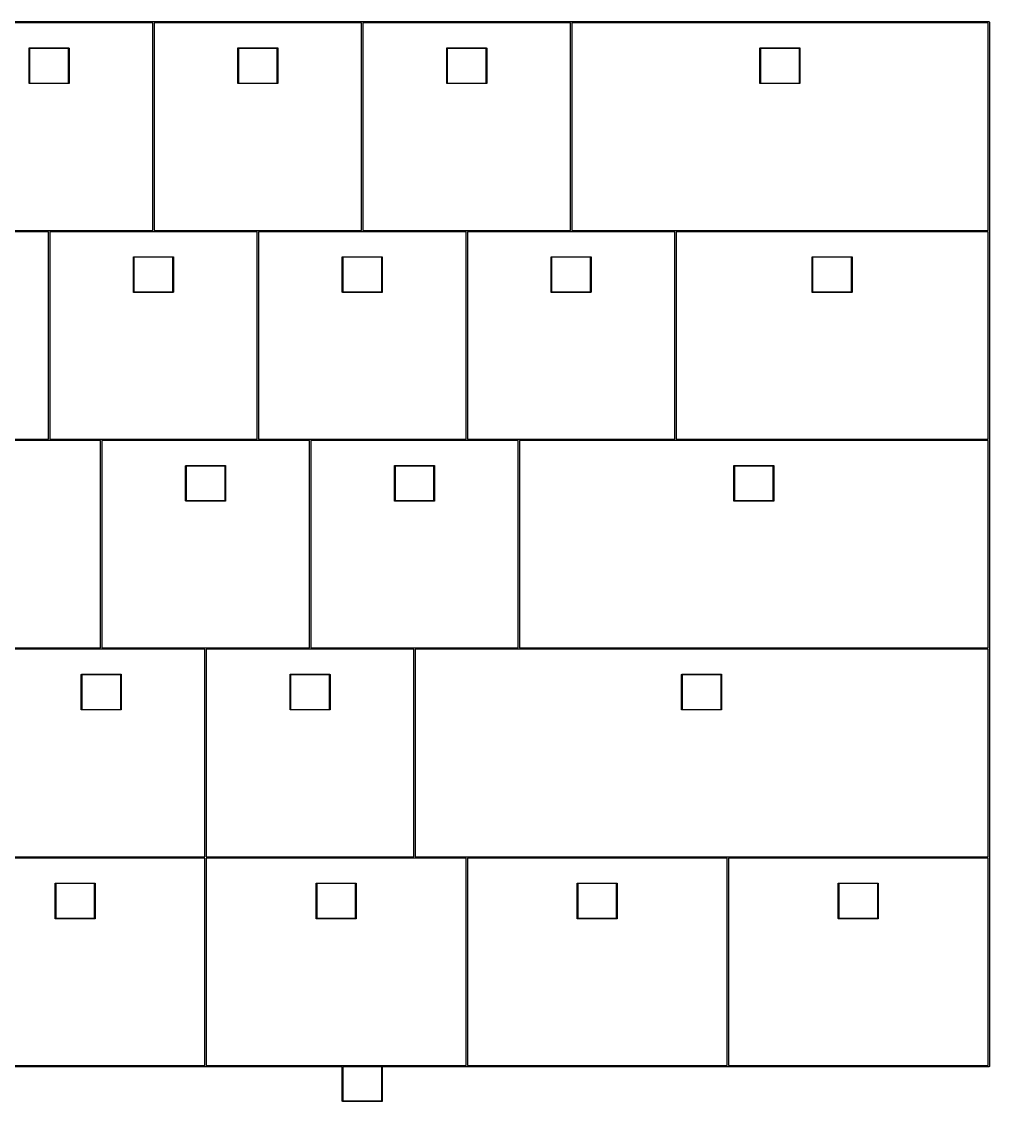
# Model space of a CAD drawing. Extents: x 21 to 376, y -201 to -51.
# Drawn here: x 221.3 to 309.6, y -200.9 to -102.3 of the extents above; entities that cross this region are included whole.
import ezdxf

# ---------------------------------------------------------------- set-up
doc = ezdxf.new("R2010")
doc.units = 0
doc.layers.add('BLACK', color=7, linetype='CONTINUOUS')

msp = doc.modelspace()

# ---------------------------------------------------------------- linework, layer by layer
at = {"layer": 'BLACK', "linetype": 'CONTINUOUS'}
for p, q in [((214.315, -102.334), (233.36, -102.334)), ((233.302, -102.454), (214.373, -102.454)), ((233.302, -121.384), (233.302, -102.454)), ((233.36, -102.334), (233.362, -102.333)), ((233.362, -102.333), (233.365, -102.334)), ((233.365, -102.334), (252.41, -102.334)), ((252.352, -102.454), (233.422, -102.454)), ((233.422, -102.454), (233.422, -121.384)), ((252.352, -121.384), (252.352, -102.454)), ((252.41, -102.334), (252.412, -102.333)), ((252.412, -102.333), (252.415, -102.334)), ((252.415, -102.334), (271.46, -102.334)), ((271.402, -102.454), (252.472, -102.454)), ((252.472, -102.454), (252.472, -121.384)), ((271.403, -111.919), (271.402, -102.454)), ((271.46, -102.334), (271.462, -102.333)), ((271.462, -102.333), (271.465, -102.334)), ((271.465, -102.334), (309.56, -102.334)), ((309.502, -102.454), (271.522, -102.454)), ((271.522, -102.454), (271.522, -121.384)), ((309.503, -121.384), (309.502, -102.454)), ((309.56, -102.334), (309.562, -102.333)), ((309.562, -102.333), (309.565, -102.334)), ((309.565, -102.334), (309.565, -102.334)), ((309.565, -102.334), (309.574, -102.335)), ((309.574, -102.335), (309.586, -102.338)), ((309.586, -102.338), (309.596, -102.344)), ((309.596, -102.344), (309.605, -102.351)), ((309.605, -102.351), (309.613, -102.36)), ((309.613, -102.36), (309.618, -102.371)), ((309.618, -102.371), (309.622, -102.382)), ((309.622, -102.382), (309.623, -102.394)), ((309.623, -102.394), (309.623, -102.397)), ((309.623, -102.397), (309.623, -121.441)), ((222.012, -104.762), (222.013, -104.758)), ((222.013, -104.764), (222.012, -104.762)), ((222.012, -107.961), (222.013, -104.764)), ((222.013, -104.758), (222.014, -104.753)), ((222.014, -104.753), (222.017, -104.749)), ((222.017, -104.749), (222.02, -104.745)), ((222.02, -104.745), (222.024, -104.742)), ((222.024, -104.742), (222.028, -104.739)), ((222.028, -104.739), (222.033, -104.738)), ((222.033, -104.738), (222.036, -104.737)), ((222.036, -104.737), (222.036, -104.737)), ((222.036, -104.737), (222.037, -104.737)), ((222.037, -104.737), (222.039, -104.737)), ((222.039, -104.737), (225.636, -104.737)), ((222.062, -104.787), (222.062, -107.938)), ((225.613, -104.787), (222.062, -104.787)), ((225.612, -107.938), (225.613, -104.787)), ((225.636, -104.737), (225.637, -104.737)), ((225.637, -104.737), (225.639, -104.737)), ((225.639, -104.737), (225.642, -104.738)), ((225.642, -104.738), (225.647, -104.739)), ((225.647, -104.739), (225.651, -104.742)), ((225.651, -104.742), (225.655, -104.745)), ((225.655, -104.745), (225.658, -104.749)), ((225.658, -104.749), (225.661, -104.753)), ((225.661, -104.753), (225.662, -104.758)), ((225.662, -104.758), (225.663, -104.762)), ((225.663, -104.762), (225.662, -104.764)), ((225.662, -104.764), (225.662, -107.961)), ((241.062, -104.762), (241.063, -104.758)), ((241.063, -104.764), (241.062, -104.762)), ((241.062, -107.961), (241.063, -104.764)), ((241.063, -104.758), (241.064, -104.753)), ((241.064, -104.753), (241.067, -104.749)), ((241.067, -104.749), (241.07, -104.745)), ((241.07, -104.745), (241.074, -104.742)), ((241.074, -104.742), (241.078, -104.739)), ((241.078, -104.739), (241.083, -104.738)), ((241.083, -104.738), (241.086, -104.737)), ((241.086, -104.737), (241.086, -104.737)), ((241.086, -104.737), (241.087, -104.737)), ((241.087, -104.737), (241.089, -104.737)), ((241.089, -104.737), (244.686, -104.737)), ((241.112, -104.787), (241.112, -107.938)), ((244.663, -104.787), (241.112, -104.787)), ((244.662, -107.938), (244.663, -104.787)), ((244.686, -104.737), (244.688, -104.737)), ((244.688, -104.737), (244.689, -104.737)), ((244.689, -104.737), (244.692, -104.738)), ((244.692, -104.738), (244.697, -104.739)), ((244.697, -104.739), (244.701, -104.742)), ((244.701, -104.742), (244.705, -104.745)), ((244.705, -104.745), (244.708, -104.749)), ((244.708, -104.749), (244.711, -104.753)), ((244.711, -104.753), (244.712, -104.758)), ((244.712, -104.758), (244.713, -104.762)), ((244.713, -104.762), (244.712, -104.764)), ((244.712, -104.764), (244.712, -107.961)), ((260.112, -104.762), (260.113, -104.758)), ((260.113, -104.764), (260.112, -104.762)), ((260.113, -104.758), (260.114, -104.753)), ((260.113, -107.961), (260.113, -104.764)), ((260.114, -104.753), (260.117, -104.749)), ((260.117, -104.749), (260.12, -104.745)), ((260.12, -104.745), (260.124, -104.742)), ((260.124, -104.742), (260.128, -104.739)), ((260.128, -104.739), (260.133, -104.738)), ((260.133, -104.738), (260.136, -104.737)), ((260.136, -104.737), (260.136, -104.737)), ((260.136, -104.737), (260.137, -104.737)), ((260.137, -104.737), (260.139, -104.737)), ((260.139, -104.737), (263.736, -104.737)), ((260.162, -104.787), (260.162, -107.938)), ((263.713, -104.787), (260.162, -104.787)), ((263.712, -107.938), (263.713, -104.787)), ((263.736, -104.737), (263.738, -104.737)), ((263.738, -104.737), (263.739, -104.737)), ((263.739, -104.737), (263.742, -104.738)), ((263.742, -104.738), (263.747, -104.739)), ((263.747, -104.739), (263.751, -104.742)), ((263.751, -104.742), (263.755, -104.745)), ((263.755, -104.745), (263.758, -104.749)), ((263.758, -104.749), (263.761, -104.753)), ((263.761, -104.753), (263.762, -104.758)), ((263.762, -104.758), (263.763, -104.762)), ((263.763, -104.762), (263.762, -104.764)), ((263.762, -104.764), (263.762, -107.961)), ((288.687, -104.762), (288.688, -104.758)), ((288.688, -104.764), (288.687, -104.762)), ((288.688, -104.758), (288.689, -104.753)), ((288.688, -107.961), (288.688, -104.764)), ((288.689, -104.753), (288.692, -104.749)), ((288.692, -104.749), (288.695, -104.745)), ((288.695, -104.745), (288.699, -104.742)), ((288.699, -104.742), (288.703, -104.739)), ((288.703, -104.739), (288.708, -104.738)), ((288.708, -104.738), (288.711, -104.737)), ((288.711, -104.737), (288.711, -104.737)), ((288.711, -104.737), (288.712, -104.737)), ((288.712, -104.737), (288.714, -104.737)), ((288.714, -104.737), (292.311, -104.737)), ((288.738, -104.787), (288.738, -107.938)), ((292.288, -104.787), (288.738, -104.787)), ((292.287, -107.938), (292.288, -104.787)), ((292.311, -104.737), (292.312, -104.737)), ((292.312, -104.737), (292.314, -104.737)), ((292.314, -104.737), (292.317, -104.738)), ((292.317, -104.738), (292.322, -104.739)), ((292.322, -104.739), (292.326, -104.742)), ((292.326, -104.742), (292.33, -104.745)), ((292.33, -104.745), (292.333, -104.749)), ((292.333, -104.749), (292.336, -104.753)), ((292.336, -104.753), (292.337, -104.758)), ((292.337, -104.758), (292.338, -104.762)), ((292.338, -104.762), (292.337, -104.764)), ((292.337, -104.764), (292.337, -107.961)), ((222.012, -107.962), (222.012, -107.961)), ((222.013, -107.967), (222.012, -107.962)), ((222.014, -107.972), (222.013, -107.967)), ((222.017, -107.976), (222.014, -107.972)), ((222.02, -107.98), (222.017, -107.976)), ((222.024, -107.983), (222.02, -107.98)), ((222.028, -107.986), (222.024, -107.983)), ((222.033, -107.987), (222.028, -107.986)), ((222.037, -107.988), (222.033, -107.987)), ((222.039, -107.987), (222.037, -107.988)), ((225.636, -107.987), (222.039, -107.987)), ((222.062, -107.938), (225.612, -107.938)), ((225.637, -107.988), (225.636, -107.987)), ((225.639, -107.987), (225.637, -107.988)), ((225.642, -107.987), (225.639, -107.987)), ((225.639, -107.987), (225.639, -107.987)), ((225.647, -107.986), (225.642, -107.987)), ((225.651, -107.983), (225.647, -107.986)), ((225.655, -107.98), (225.651, -107.983)), ((225.658, -107.976), (225.655, -107.98)), ((225.661, -107.972), (225.658, -107.976)), ((225.662, -107.967), (225.661, -107.972)), ((225.662, -107.961), (225.663, -107.962)), ((225.663, -107.962), (225.662, -107.967)), ((241.062, -107.962), (241.062, -107.961)), ((241.063, -107.967), (241.062, -107.962)), ((241.064, -107.972), (241.063, -107.967)), ((241.067, -107.976), (241.064, -107.972)), ((241.07, -107.98), (241.067, -107.976)), ((241.074, -107.983), (241.07, -107.98)), ((241.078, -107.986), (241.074, -107.983)), ((241.083, -107.987), (241.078, -107.986)), ((241.087, -107.988), (241.083, -107.987)), ((241.089, -107.987), (241.087, -107.988)), ((244.686, -107.987), (241.089, -107.987)), ((241.112, -107.938), (244.662, -107.938)), ((244.688, -107.988), (244.686, -107.987)), ((244.689, -107.987), (244.688, -107.988)), ((244.692, -107.987), (244.689, -107.987)), ((244.689, -107.987), (244.689, -107.987)), ((244.697, -107.986), (244.692, -107.987)), ((244.701, -107.983), (244.697, -107.986)), ((244.705, -107.98), (244.701, -107.983)), ((244.708, -107.976), (244.705, -107.98)), ((244.711, -107.972), (244.708, -107.976)), ((244.712, -107.967), (244.711, -107.972)), ((244.712, -107.961), (244.713, -107.962)), ((244.713, -107.962), (244.712, -107.967)), ((260.112, -107.962), (260.113, -107.961)), ((260.113, -107.967), (260.112, -107.962)), ((260.114, -107.972), (260.113, -107.967)), ((260.117, -107.976), (260.114, -107.972)), ((260.12, -107.98), (260.117, -107.976)), ((260.124, -107.983), (260.12, -107.98)), ((260.128, -107.986), (260.124, -107.983)), ((260.133, -107.987), (260.128, -107.986)), ((260.137, -107.988), (260.133, -107.987)), ((260.139, -107.987), (260.137, -107.988)), ((263.736, -107.987), (260.139, -107.987)), ((260.162, -107.938), (263.712, -107.938)), ((263.738, -107.988), (263.736, -107.987)), ((263.739, -107.987), (263.738, -107.988)), ((263.742, -107.987), (263.739, -107.987)), ((263.739, -107.987), (263.739, -107.987)), ((263.747, -107.986), (263.742, -107.987)), ((263.751, -107.983), (263.747, -107.986)), ((263.755, -107.98), (263.751, -107.983)), ((263.758, -107.976), (263.755, -107.98)), ((263.761, -107.972), (263.758, -107.976)), ((263.762, -107.967), (263.761, -107.972)), ((263.762, -107.961), (263.763, -107.962)), ((263.763, -107.962), (263.762, -107.967)), ((288.687, -107.962), (288.688, -107.961)), ((288.688, -107.967), (288.687, -107.962)), ((288.689, -107.972), (288.688, -107.967)), ((288.692, -107.976), (288.689, -107.972)), ((288.695, -107.98), (288.692, -107.976)), ((288.699, -107.983), (288.695, -107.98)), ((288.703, -107.986), (288.699, -107.983)), ((288.708, -107.987), (288.703, -107.986)), ((288.712, -107.988), (288.708, -107.987)), ((288.714, -107.987), (288.712, -107.988)), ((292.311, -107.987), (288.714, -107.987)), ((288.738, -107.938), (292.287, -107.938)), ((292.312, -107.988), (292.311, -107.987)), ((292.314, -107.987), (292.312, -107.988)), ((292.317, -107.987), (292.314, -107.987)), ((292.314, -107.987), (292.314, -107.987)), ((292.322, -107.986), (292.317, -107.987)), ((292.326, -107.983), (292.322, -107.986)), ((292.33, -107.98), (292.326, -107.983)), ((292.333, -107.976), (292.33, -107.98)), ((292.336, -107.972), (292.333, -107.976)), ((292.337, -107.967), (292.336, -107.972)), ((292.337, -107.961), (292.338, -107.962)), ((292.338, -107.962), (292.337, -107.967)), ((271.402, -121.384), (271.403, -111.919)), ((223.778, -121.504), (214.315, -121.504)), ((214.373, -121.384), (223.835, -121.384)), ((223.778, -140.434), (223.778, -121.504)), ((223.835, -121.384), (223.837, -121.383)), ((223.837, -121.383), (223.84, -121.384)), ((223.84, -121.384), (233.302, -121.384)), ((233.36, -121.504), (223.897, -121.504)), ((223.897, -121.504), (223.897, -140.434)), ((233.362, -121.504), (233.36, -121.504)), ((233.365, -121.504), (233.362, -121.504)), ((242.827, -121.504), (233.365, -121.504)), ((233.422, -121.384), (242.885, -121.384)), ((242.827, -140.434), (242.827, -121.504)), ((242.885, -121.384), (242.887, -121.383)), ((242.887, -121.383), (242.89, -121.384)), ((242.89, -121.384), (252.352, -121.384)), ((252.41, -121.504), (242.947, -121.504)), ((242.947, -121.504), (242.947, -140.434)), ((252.412, -121.504), (252.41, -121.504)), ((252.415, -121.504), (252.412, -121.504)), ((261.877, -121.504), (252.415, -121.504)), ((252.472, -121.384), (261.935, -121.384)), ((261.877, -140.434), (261.877, -121.504)), ((261.935, -121.384), (261.938, -121.383)), ((261.938, -121.383), (261.94, -121.384)), ((261.94, -121.384), (271.402, -121.384)), ((271.46, -121.504), (261.998, -121.504)), ((261.998, -121.504), (261.998, -140.434)), ((271.462, -121.504), (271.46, -121.504)), ((271.465, -121.504), (271.462, -121.504)), ((280.928, -121.504), (271.465, -121.504)), ((271.522, -121.384), (280.985, -121.384)), ((280.928, -130.969), (280.928, -121.504)), ((280.985, -121.384), (280.988, -121.383)), ((280.988, -121.383), (280.99, -121.384)), ((280.99, -121.384), (309.503, -121.384)), ((281.048, -121.504), (281.048, -140.434)), ((309.502, -121.504), (281.048, -121.504)), ((309.503, -140.434), (309.502, -121.504)), ((309.623, -121.441), (309.623, -121.444)), ((309.623, -121.444), (309.623, -121.447)), ((309.623, -121.447), (309.623, -140.491)), ((231.537, -123.812), (231.538, -123.808)), ((231.537, -123.814), (231.537, -123.812)), ((231.538, -127.011), (231.537, -123.814)), ((231.538, -123.808), (231.539, -123.803)), ((231.539, -123.803), (231.542, -123.799)), ((231.542, -123.799), (231.545, -123.795)), ((231.545, -123.795), (231.549, -123.792)), ((231.549, -123.792), (231.553, -123.789)), ((231.553, -123.789), (231.558, -123.788)), ((231.558, -123.788), (231.561, -123.787)), ((231.561, -123.787), (231.562, -123.787)), ((231.562, -123.787), (231.564, -123.787)), ((231.564, -123.787), (235.161, -123.787)), ((231.587, -123.837), (231.587, -126.987)), ((235.137, -123.837), (231.587, -123.837)), ((235.138, -126.987), (235.137, -123.837)), ((235.161, -123.787), (235.162, -123.787)), ((235.162, -123.787), (235.164, -123.787)), ((235.164, -123.787), (235.164, -123.787)), ((235.164, -123.787), (235.167, -123.788)), ((235.167, -123.788), (235.172, -123.789)), ((235.172, -123.789), (235.176, -123.792)), ((235.176, -123.792), (235.18, -123.795)), ((235.18, -123.795), (235.183, -123.799)), ((235.183, -123.799), (235.186, -123.803)), ((235.186, -123.803), (235.187, -123.808)), ((235.187, -123.808), (235.188, -123.812)), ((235.188, -123.812), (235.188, -123.814)), ((235.188, -123.814), (235.188, -127.011)), ((250.587, -123.812), (250.588, -123.808)), ((250.587, -123.814), (250.587, -123.812)), ((250.588, -127.011), (250.587, -123.814)), ((250.588, -123.808), (250.589, -123.803)), ((250.589, -123.803), (250.592, -123.799)), ((250.592, -123.799), (250.595, -123.795)), ((250.595, -123.795), (250.599, -123.792)), ((250.599, -123.792), (250.603, -123.789)), ((250.603, -123.789), (250.608, -123.788)), ((250.608, -123.788), (250.611, -123.787)), ((250.611, -123.787), (250.612, -123.787)), ((250.612, -123.787), (250.614, -123.787)), ((250.614, -123.787), (254.211, -123.787)), ((250.637, -123.837), (250.637, -126.987)), ((254.188, -123.837), (250.637, -123.837)), ((254.188, -126.987), (254.188, -123.837)), ((254.211, -123.787), (254.212, -123.787)), ((254.212, -123.787), (254.214, -123.787)), ((254.214, -123.787), (254.214, -123.787)), ((254.214, -123.787), (254.217, -123.788)), ((254.217, -123.788), (254.222, -123.789)), ((254.222, -123.789), (254.226, -123.792)), ((254.226, -123.792), (254.23, -123.795)), ((254.23, -123.795), (254.233, -123.799)), ((254.233, -123.799), (254.236, -123.803)), ((254.236, -123.803), (254.237, -123.808)), ((254.237, -123.808), (254.238, -123.812)), ((254.238, -123.812), (254.237, -123.814)), ((254.237, -123.814), (254.237, -127.011)), ((269.637, -123.812), (269.638, -123.808)), ((269.637, -123.814), (269.637, -123.812)), ((269.638, -127.011), (269.637, -123.814)), ((269.638, -123.808), (269.639, -123.803)), ((269.639, -123.803), (269.642, -123.799)), ((269.642, -123.799), (269.645, -123.795)), ((269.645, -123.795), (269.649, -123.792)), ((269.649, -123.792), (269.653, -123.789)), ((269.653, -123.789), (269.658, -123.788)), ((269.658, -123.788), (269.661, -123.787)), ((269.661, -123.787), (269.662, -123.787)), ((269.662, -123.787), (269.664, -123.787)), ((269.664, -123.787), (273.261, -123.787)), ((269.688, -123.837), (269.688, -126.987)), ((273.238, -123.837), (269.688, -123.837)), ((273.238, -126.987), (273.238, -123.837)), ((273.261, -123.787), (273.262, -123.787)), ((273.262, -123.787), (273.264, -123.787)), ((273.264, -123.787), (273.264, -123.787)), ((273.264, -123.787), (273.267, -123.788)), ((273.267, -123.788), (273.272, -123.789)), ((273.272, -123.789), (273.276, -123.792)), ((273.276, -123.792), (273.28, -123.795)), ((273.28, -123.795), (273.283, -123.799)), ((273.283, -123.799), (273.286, -123.803)), ((273.286, -123.803), (273.287, -123.808)), ((273.287, -123.808), (273.288, -123.812)), ((273.288, -123.812), (273.287, -123.814)), ((273.287, -123.814), (273.287, -127.011)), ((293.45, -123.808), (293.452, -123.803)), ((293.45, -123.812), (293.45, -123.808)), ((293.45, -123.814), (293.45, -123.812)), ((293.45, -127.011), (293.45, -123.814)), ((293.452, -123.803), (293.454, -123.799)), ((293.454, -123.799), (293.457, -123.795)), ((293.457, -123.795), (293.461, -123.792)), ((293.461, -123.792), (293.465, -123.789)), ((293.465, -123.789), (293.47, -123.788)), ((293.47, -123.788), (293.474, -123.787)), ((293.474, -123.787), (293.475, -123.787)), ((293.475, -123.787), (293.476, -123.787)), ((293.476, -123.787), (297.074, -123.787)), ((293.5, -123.837), (293.5, -126.987)), ((297.05, -123.837), (293.5, -123.837)), ((297.05, -126.987), (297.05, -123.837)), ((297.074, -123.787), (297.075, -123.787)), ((297.075, -123.787), (297.076, -123.787)), ((297.076, -123.787), (297.076, -123.787)), ((297.076, -123.787), (297.08, -123.788)), ((297.08, -123.788), (297.085, -123.789)), ((297.085, -123.789), (297.089, -123.792)), ((297.089, -123.792), (297.093, -123.795)), ((297.093, -123.795), (297.096, -123.799)), ((297.096, -123.799), (297.098, -123.803)), ((297.098, -123.803), (297.1, -123.808)), ((297.1, -123.808), (297.1, -123.812)), ((297.1, -123.812), (297.1, -123.814)), ((297.1, -123.814), (297.1, -127.011)), ((231.537, -127.012), (231.538, -127.011)), ((231.538, -127.017), (231.537, -127.012)), ((231.539, -127.022), (231.538, -127.017)), ((231.542, -127.026), (231.539, -127.022)), ((231.545, -127.03), (231.542, -127.026)), ((231.549, -127.033), (231.545, -127.03)), ((231.553, -127.036), (231.549, -127.033)), ((231.558, -127.037), (231.553, -127.036)), ((231.561, -127.037), (231.558, -127.037)), ((231.562, -127.038), (231.561, -127.037)), ((231.561, -127.037), (231.561, -127.037)), ((231.564, -127.037), (231.562, -127.038)), ((235.161, -127.037), (231.564, -127.037)), ((231.587, -126.987), (235.138, -126.987)), ((235.162, -127.038), (235.161, -127.037)), ((235.167, -127.037), (235.162, -127.038)), ((235.172, -127.036), (235.167, -127.037)), ((235.176, -127.033), (235.172, -127.036)), ((235.18, -127.03), (235.176, -127.033)), ((235.183, -127.026), (235.18, -127.03)), ((235.186, -127.022), (235.183, -127.026)), ((235.187, -127.017), (235.186, -127.022)), ((235.188, -127.014), (235.187, -127.017)), ((235.188, -127.011), (235.188, -127.012)), ((235.188, -127.012), (235.188, -127.014)), ((250.587, -127.012), (250.588, -127.011)), ((250.588, -127.017), (250.587, -127.012)), ((250.589, -127.022), (250.588, -127.017)), ((250.592, -127.026), (250.589, -127.022)), ((250.595, -127.03), (250.592, -127.026)), ((250.599, -127.033), (250.595, -127.03)), ((250.603, -127.036), (250.599, -127.033)), ((250.608, -127.037), (250.603, -127.036)), ((250.611, -127.037), (250.608, -127.037)), ((250.612, -127.038), (250.611, -127.037)), ((250.611, -127.037), (250.611, -127.037)), ((250.614, -127.037), (250.612, -127.038)), ((254.211, -127.037), (250.614, -127.037)), ((250.637, -126.987), (254.188, -126.987)), ((254.212, -127.038), (254.211, -127.037)), ((254.217, -127.037), (254.212, -127.038)), ((254.222, -127.036), (254.217, -127.037)), ((254.226, -127.033), (254.222, -127.036)), ((254.23, -127.03), (254.226, -127.033)), ((254.233, -127.026), (254.23, -127.03)), ((254.236, -127.022), (254.233, -127.026)), ((254.237, -127.017), (254.236, -127.022)), ((254.237, -127.011), (254.238, -127.012)), ((254.238, -127.012), (254.237, -127.014)), ((254.237, -127.014), (254.237, -127.017)), ((269.637, -127.012), (269.638, -127.011)), ((269.638, -127.017), (269.637, -127.012)), ((269.639, -127.022), (269.638, -127.017)), ((269.642, -127.026), (269.639, -127.022)), ((269.645, -127.03), (269.642, -127.026)), ((269.649, -127.033), (269.645, -127.03)), ((269.653, -127.036), (269.649, -127.033)), ((269.658, -127.037), (269.653, -127.036)), ((269.661, -127.037), (269.658, -127.037)), ((269.662, -127.038), (269.661, -127.037)), ((269.661, -127.037), (269.661, -127.037)), ((269.664, -127.037), (269.662, -127.038)), ((273.261, -127.037), (269.664, -127.037)), ((269.688, -126.987), (273.238, -126.987)), ((273.262, -127.038), (273.261, -127.037)), ((273.267, -127.037), (273.262, -127.038)), ((273.272, -127.036), (273.267, -127.037)), ((273.276, -127.033), (273.272, -127.036)), ((273.28, -127.03), (273.276, -127.033)), ((273.283, -127.026), (273.28, -127.03)), ((273.286, -127.022), (273.283, -127.026)), ((273.287, -127.017), (273.286, -127.022)), ((273.287, -127.011), (273.288, -127.012)), ((273.288, -127.012), (273.287, -127.014)), ((273.287, -127.014), (273.287, -127.017)), ((293.45, -127.012), (293.45, -127.011)), ((293.45, -127.017), (293.45, -127.012)), ((293.452, -127.022), (293.45, -127.017)), ((293.454, -127.026), (293.452, -127.022)), ((293.457, -127.03), (293.454, -127.026)), ((293.461, -127.033), (293.457, -127.03)), ((293.465, -127.036), (293.461, -127.033)), ((293.47, -127.037), (293.465, -127.036)), ((293.474, -127.037), (293.47, -127.037)), ((293.475, -127.038), (293.474, -127.037)), ((293.474, -127.037), (293.474, -127.037)), ((293.476, -127.037), (293.475, -127.038)), ((297.074, -127.037), (293.476, -127.037)), ((293.5, -126.987), (297.05, -126.987)), ((297.075, -127.038), (297.074, -127.037)), ((297.08, -127.037), (297.075, -127.038)), ((297.085, -127.036), (297.08, -127.037)), ((297.089, -127.033), (297.085, -127.036)), ((297.093, -127.03), (297.089, -127.033)), ((297.096, -127.026), (297.093, -127.03)), ((297.098, -127.022), (297.096, -127.026)), ((297.1, -127.017), (297.098, -127.022)), ((297.1, -127.011), (297.1, -127.012)), ((297.1, -127.012), (297.1, -127.014)), ((297.1, -127.014), (297.1, -127.017)), ((280.928, -140.434), (280.928, -130.969)), ((209.553, -140.434), (223.778, -140.434)), ((223.835, -140.554), (209.61, -140.554)), ((223.837, -140.554), (223.835, -140.554)), ((223.84, -140.554), (223.837, -140.554)), ((228.54, -140.554), (223.84, -140.554)), ((223.897, -140.434), (228.597, -140.434)), ((228.54, -159.484), (228.54, -140.554)), ((228.597, -140.434), (228.6, -140.433)), ((228.6, -140.433), (228.603, -140.434)), ((228.603, -140.434), (242.827, -140.434)), ((228.66, -140.554), (228.66, -159.484)), ((242.885, -140.554), (228.66, -140.554)), ((242.887, -140.554), (242.885, -140.554)), ((242.89, -140.554), (242.887, -140.554)), ((247.59, -140.554), (242.89, -140.554)), ((242.947, -140.434), (247.647, -140.434)), ((247.59, -159.484), (247.59, -140.554)), ((247.647, -140.434), (247.65, -140.433)), ((247.65, -140.433), (247.653, -140.434)), ((247.653, -140.434), (261.877, -140.434)), ((261.935, -140.554), (247.71, -140.554)), ((247.71, -140.554), (247.71, -159.484)), ((261.938, -140.554), (261.935, -140.554)), ((261.94, -140.554), (261.938, -140.554)), ((266.64, -140.554), (261.94, -140.554)), ((261.998, -140.434), (266.697, -140.434)), ((266.64, -159.484), (266.64, -140.554)), ((266.697, -140.434), (266.7, -140.433)), ((266.7, -140.433), (266.703, -140.434)), ((266.703, -140.434), (280.928, -140.434)), ((266.76, -140.554), (266.76, -159.484)), ((280.985, -140.554), (266.76, -140.554)), ((280.988, -140.554), (280.985, -140.554)), ((280.99, -140.554), (280.988, -140.554)), ((309.502, -140.554), (280.99, -140.554)), ((281.048, -140.434), (309.503, -140.434)), ((309.503, -159.484), (309.502, -140.554)), ((309.623, -140.491), (309.623, -140.494)), ((309.623, -140.494), (309.623, -140.497)), ((309.623, -140.497), (309.623, -159.541)), ((236.3, -142.858), (236.302, -142.853)), ((236.3, -142.862), (236.3, -142.858)), ((236.302, -142.853), (236.304, -142.849)), ((236.304, -142.849), (236.307, -142.845)), ((236.307, -142.845), (236.311, -142.842)), ((236.311, -142.842), (236.315, -142.839)), ((236.315, -142.839), (236.32, -142.838)), ((236.32, -142.838), (236.324, -142.838)), ((236.324, -142.838), (236.325, -142.837)), ((236.324, -142.838), (236.324, -142.838)), ((236.325, -142.837), (236.326, -142.838)), ((236.326, -142.838), (239.924, -142.838)), ((239.924, -142.838), (239.925, -142.837)), ((239.925, -142.837), (239.926, -142.838)), ((239.926, -142.838), (239.93, -142.838)), ((239.93, -142.838), (239.935, -142.839)), ((239.935, -142.839), (239.939, -142.842)), ((239.939, -142.842), (239.943, -142.845)), ((239.943, -142.845), (239.946, -142.849)), ((239.946, -142.849), (239.948, -142.853)), ((239.948, -142.853), (239.95, -142.858)), ((239.95, -142.858), (239.95, -142.862)), ((255.35, -142.858), (255.352, -142.853)), ((255.35, -142.862), (255.35, -142.858)), ((255.352, -142.853), (255.354, -142.849)), ((255.354, -142.849), (255.357, -142.845)), ((255.357, -142.845), (255.361, -142.842)), ((255.361, -142.842), (255.365, -142.839)), ((255.365, -142.839), (255.37, -142.838)), ((255.37, -142.838), (255.374, -142.838)), ((255.374, -142.838), (255.375, -142.837)), ((255.374, -142.838), (255.374, -142.838)), ((255.375, -142.837), (255.376, -142.838)), ((255.376, -142.838), (258.974, -142.838)), ((258.974, -142.838), (258.975, -142.837)), ((258.975, -142.837), (258.976, -142.838)), ((258.976, -142.838), (258.98, -142.838)), ((258.98, -142.838), (258.985, -142.839)), ((258.985, -142.839), (258.989, -142.842)), ((258.989, -142.842), (258.993, -142.845)), ((258.993, -142.845), (258.996, -142.849)), ((258.996, -142.849), (258.998, -142.853)), ((258.998, -142.853), (259, -142.858)), ((259, -142.858), (259, -142.862)), ((286.306, -142.862), (286.307, -142.858)), ((286.307, -142.858), (286.308, -142.853)), ((286.308, -142.853), (286.31, -142.849)), ((286.31, -142.849), (286.313, -142.845)), ((286.313, -142.845), (286.317, -142.842)), ((286.317, -142.842), (286.322, -142.839)), ((286.322, -142.839), (286.326, -142.838)), ((286.326, -142.838), (286.33, -142.838)), ((286.33, -142.838), (286.331, -142.837)), ((286.33, -142.838), (286.33, -142.838)), ((286.331, -142.837), (286.332, -142.838)), ((286.332, -142.838), (289.93, -142.838)), ((289.93, -142.838), (289.931, -142.837)), ((289.931, -142.837), (289.932, -142.838)), ((289.932, -142.838), (289.936, -142.838)), ((289.936, -142.838), (289.941, -142.839)), ((289.941, -142.839), (289.945, -142.842)), ((289.945, -142.842), (289.949, -142.845)), ((289.949, -142.845), (289.952, -142.849)), ((289.952, -142.849), (289.954, -142.853)), ((289.954, -142.853), (289.956, -142.858)), ((289.956, -142.858), (289.956, -142.862)), ((236.3, -142.864), (236.3, -142.862)), ((236.3, -146.061), (236.3, -142.864)), ((236.35, -142.887), (236.35, -146.037)), ((239.9, -142.887), (236.35, -142.887)), ((239.9, -146.037), (239.9, -142.887)), ((239.95, -142.862), (239.95, -142.864)), ((239.95, -142.864), (239.95, -146.061)), ((255.35, -142.864), (255.35, -142.862)), ((255.35, -146.061), (255.35, -142.864)), ((255.4, -142.887), (255.4, -146.037)), ((258.95, -142.887), (255.4, -142.887)), ((258.95, -146.037), (258.95, -142.887)), ((259, -142.862), (259, -142.864)), ((259, -142.864), (259, -146.061)), ((286.306, -142.864), (286.306, -142.862)), ((286.306, -146.061), (286.306, -142.864)), ((286.356, -142.887), (286.356, -146.037)), ((289.906, -142.887), (286.356, -142.887)), ((289.906, -146.037), (289.906, -142.887)), ((289.956, -142.862), (289.956, -142.864)), ((289.956, -142.864), (289.956, -146.061)), ((236.3, -146.062), (236.3, -146.061)), ((236.3, -146.067), (236.3, -146.062)), ((236.302, -146.072), (236.3, -146.067)), ((236.304, -146.076), (236.302, -146.072)), ((236.307, -146.08), (236.304, -146.076)), ((236.311, -146.083), (236.307, -146.08)), ((236.315, -146.086), (236.311, -146.083)), ((236.32, -146.087), (236.315, -146.086)), ((236.325, -146.088), (236.32, -146.087)), ((236.326, -146.088), (236.325, -146.088)), ((239.924, -146.088), (236.326, -146.088)), ((236.35, -146.037), (239.9, -146.037)), ((239.925, -146.088), (239.924, -146.088)), ((239.926, -146.088), (239.925, -146.088)), ((239.93, -146.087), (239.926, -146.088)), ((239.926, -146.088), (239.926, -146.088)), ((239.935, -146.086), (239.93, -146.087)), ((239.939, -146.083), (239.935, -146.086)), ((239.943, -146.08), (239.939, -146.083)), ((239.946, -146.076), (239.943, -146.08)), ((239.948, -146.072), (239.946, -146.076)), ((239.95, -146.067), (239.948, -146.072)), ((239.95, -146.061), (239.95, -146.062)), ((239.95, -146.062), (239.95, -146.067)), ((255.35, -146.062), (255.35, -146.061)), ((255.35, -146.067), (255.35, -146.062)), ((255.352, -146.072), (255.35, -146.067)), ((255.354, -146.076), (255.352, -146.072)), ((255.357, -146.08), (255.354, -146.076)), ((255.361, -146.083), (255.357, -146.08)), ((255.365, -146.086), (255.361, -146.083)), ((255.37, -146.087), (255.365, -146.086)), ((255.375, -146.088), (255.37, -146.087)), ((255.376, -146.088), (255.375, -146.088)), ((258.974, -146.088), (255.376, -146.088)), ((255.4, -146.037), (258.95, -146.037)), ((258.975, -146.088), (258.974, -146.088)), ((258.976, -146.088), (258.975, -146.088)), ((258.98, -146.087), (258.976, -146.088)), ((258.976, -146.088), (258.976, -146.088)), ((258.985, -146.086), (258.98, -146.087)), ((258.989, -146.083), (258.985, -146.086)), ((258.993, -146.08), (258.989, -146.083)), ((258.996, -146.076), (258.993, -146.08)), ((258.998, -146.072), (258.996, -146.076)), ((259, -146.067), (258.998, -146.072)), ((259, -146.061), (259, -146.062)), ((259, -146.062), (259, -146.067)), ((286.306, -146.062), (286.306, -146.061)), ((286.307, -146.067), (286.306, -146.062)), ((286.308, -146.072), (286.307, -146.067)), ((286.31, -146.076), (286.308, -146.072)), ((286.313, -146.08), (286.31, -146.076)), ((286.317, -146.083), (286.313, -146.08)), ((286.322, -146.086), (286.317, -146.083)), ((286.326, -146.087), (286.322, -146.086)), ((286.331, -146.088), (286.326, -146.087)), ((286.332, -146.088), (286.331, -146.088)), ((289.93, -146.088), (286.332, -146.088)), ((286.356, -146.037), (289.906, -146.037)), ((289.931, -146.088), (289.93, -146.088)), ((289.932, -146.088), (289.931, -146.088)), ((289.936, -146.087), (289.932, -146.088)), ((289.932, -146.088), (289.932, -146.088)), ((289.941, -146.086), (289.936, -146.087)), ((289.945, -146.083), (289.941, -146.086)), ((289.949, -146.08), (289.945, -146.083)), ((289.952, -146.076), (289.949, -146.08)), ((289.954, -146.072), (289.952, -146.076)), ((289.956, -146.067), (289.954, -146.072)), ((289.956, -146.061), (289.956, -146.062)), ((289.956, -146.062), (289.956, -146.067)), ((219.078, -159.484), (228.54, -159.484)), ((228.597, -159.604), (219.135, -159.604)), ((228.6, -159.604), (228.597, -159.604)), ((228.603, -159.604), (228.6, -159.604)), ((238.065, -159.604), (228.603, -159.604)), ((228.66, -159.484), (238.122, -159.484)), ((238.065, -169.069), (238.065, -159.604)), ((238.122, -159.484), (238.125, -159.483)), ((238.125, -159.483), (238.128, -159.484)), ((238.128, -159.484), (247.59, -159.484)), ((238.185, -159.604), (238.185, -178.534)), ((247.647, -159.604), (238.185, -159.604)), ((247.65, -159.604), (247.647, -159.604)), ((247.653, -159.604), (247.65, -159.604)), ((257.115, -159.604), (247.653, -159.604)), ((247.71, -159.484), (257.172, -159.484)), ((257.115, -169.069), (257.115, -159.604)), ((257.172, -159.484), (257.175, -159.483)), ((257.175, -159.483), (257.178, -159.484)), ((257.178, -159.484), (266.64, -159.484)), ((266.697, -159.604), (257.235, -159.604)), ((257.235, -159.604), (257.235, -178.534)), ((266.7, -159.604), (266.697, -159.604)), ((266.703, -159.604), (266.7, -159.604)), ((309.502, -159.604), (266.703, -159.604)), ((266.76, -159.484), (309.503, -159.484)), ((309.503, -178.534), (309.502, -159.604)), ((309.623, -159.541), (309.623, -159.544)), ((309.623, -159.544), (309.623, -159.547)), ((309.623, -159.547), (309.623, -178.591)), ((226.775, -161.908), (226.777, -161.903)), ((226.775, -161.912), (226.775, -161.908)), ((226.775, -161.914), (226.775, -161.912)), ((226.775, -165.111), (226.775, -161.914)), ((226.777, -161.903), (226.779, -161.899)), ((226.779, -161.899), (226.782, -161.895)), ((226.782, -161.895), (226.786, -161.892)), ((226.786, -161.892), (226.79, -161.889)), ((226.79, -161.889), (226.795, -161.888)), ((226.795, -161.888), (226.799, -161.887)), ((226.799, -161.887), (226.8, -161.887)), ((226.8, -161.887), (226.801, -161.887)), ((226.801, -161.887), (230.399, -161.887)), ((226.825, -161.938), (226.825, -165.088)), ((230.375, -161.938), (226.825, -161.938)), ((230.375, -165.088), (230.375, -161.938)), ((230.399, -161.887), (230.4, -161.887)), ((230.4, -161.887), (230.401, -161.887)), ((230.401, -161.887), (230.401, -161.887)), ((230.401, -161.887), (230.405, -161.888)), ((230.405, -161.888), (230.41, -161.889)), ((230.41, -161.889), (230.414, -161.892)), ((230.414, -161.892), (230.418, -161.895)), ((230.418, -161.895), (230.421, -161.899)), ((230.421, -161.899), (230.423, -161.903)), ((230.423, -161.903), (230.425, -161.908)), ((230.425, -161.908), (230.425, -161.912)), ((230.425, -161.912), (230.425, -161.914)), ((230.425, -161.914), (230.425, -165.111)), ((245.825, -161.908), (245.827, -161.903)), ((245.825, -161.912), (245.825, -161.908)), ((245.825, -161.914), (245.825, -161.912)), ((245.825, -165.111), (245.825, -161.914)), ((245.827, -161.903), (245.829, -161.899)), ((245.829, -161.899), (245.832, -161.895)), ((245.832, -161.895), (245.836, -161.892)), ((245.836, -161.892), (245.84, -161.889)), ((245.84, -161.889), (245.845, -161.888)), ((245.845, -161.888), (245.849, -161.887)), ((245.849, -161.887), (245.85, -161.887)), ((245.85, -161.887), (245.851, -161.887)), ((245.851, -161.887), (249.449, -161.887)), ((245.875, -161.938), (245.875, -165.088)), ((249.425, -161.938), (245.875, -161.938)), ((249.425, -165.088), (249.425, -161.938)), ((249.449, -161.887), (249.45, -161.887)), ((249.45, -161.887), (249.451, -161.887)), ((249.451, -161.887), (249.451, -161.887)), ((249.451, -161.887), (249.455, -161.888)), ((249.455, -161.888), (249.46, -161.889)), ((249.46, -161.889), (249.464, -161.892)), ((249.464, -161.892), (249.468, -161.895)), ((249.468, -161.895), (249.471, -161.899)), ((249.471, -161.899), (249.473, -161.903)), ((249.473, -161.903), (249.475, -161.908)), ((249.475, -161.908), (249.475, -161.912)), ((249.475, -161.912), (249.475, -161.914)), ((249.475, -161.914), (249.475, -165.111)), ((281.544, -161.908), (281.546, -161.903)), ((281.544, -161.912), (281.544, -161.908)), ((281.544, -161.914), (281.544, -161.912)), ((281.544, -165.111), (281.544, -161.914)), ((281.546, -161.903), (281.548, -161.899)), ((281.548, -161.899), (281.551, -161.895)), ((281.551, -161.895), (281.555, -161.892)), ((281.555, -161.892), (281.559, -161.889)), ((281.559, -161.889), (281.564, -161.888)), ((281.564, -161.888), (281.568, -161.887)), ((281.568, -161.887), (281.569, -161.887)), ((281.569, -161.887), (281.57, -161.887)), ((281.57, -161.887), (285.168, -161.887)), ((281.594, -161.938), (281.594, -165.088)), ((285.144, -161.938), (281.594, -161.938)), ((285.144, -165.088), (285.144, -161.938)), ((285.168, -161.887), (285.169, -161.887)), ((285.169, -161.887), (285.17, -161.887)), ((285.17, -161.887), (285.17, -161.887)), ((285.17, -161.887), (285.174, -161.888)), ((285.174, -161.888), (285.178, -161.889)), ((285.178, -161.889), (285.183, -161.892)), ((285.183, -161.892), (285.187, -161.895)), ((285.187, -161.895), (285.19, -161.899)), ((285.19, -161.899), (285.192, -161.903)), ((285.192, -161.903), (285.193, -161.908)), ((285.193, -161.908), (285.194, -161.912)), ((285.194, -161.912), (285.194, -161.914)), ((285.194, -161.914), (285.194, -165.111)), ((226.775, -165.112), (226.775, -165.111)), ((226.775, -165.117), (226.775, -165.112)), ((226.777, -165.122), (226.775, -165.117)), ((226.779, -165.126), (226.777, -165.122)), ((226.782, -165.13), (226.779, -165.126)), ((226.786, -165.133), (226.782, -165.13)), ((226.79, -165.136), (226.786, -165.133)), ((226.795, -165.137), (226.79, -165.136)), ((226.799, -165.137), (226.795, -165.137)), ((226.8, -165.138), (226.799, -165.137)), ((226.799, -165.137), (226.799, -165.137)), ((226.801, -165.137), (226.8, -165.138)), ((230.399, -165.137), (226.801, -165.137)), ((226.825, -165.088), (230.375, -165.088)), ((230.4, -165.138), (230.399, -165.137)), ((230.405, -165.137), (230.4, -165.138)), ((230.41, -165.136), (230.405, -165.137)), ((230.414, -165.133), (230.41, -165.136)), ((230.418, -165.13), (230.414, -165.133)), ((230.421, -165.126), (230.418, -165.13)), ((230.423, -165.122), (230.421, -165.126)), ((230.425, -165.117), (230.423, -165.122)), ((230.425, -165.111), (230.425, -165.112)), ((230.425, -165.112), (230.425, -165.114)), ((230.425, -165.114), (230.425, -165.117)), ((245.825, -165.112), (245.825, -165.111)), ((245.825, -165.117), (245.825, -165.112)), ((245.827, -165.122), (245.825, -165.117)), ((245.829, -165.126), (245.827, -165.122)), ((245.832, -165.13), (245.829, -165.126)), ((245.836, -165.133), (245.832, -165.13)), ((245.84, -165.136), (245.836, -165.133)), ((245.845, -165.137), (245.84, -165.136)), ((245.849, -165.137), (245.845, -165.137)), ((245.85, -165.138), (245.849, -165.137)), ((245.849, -165.137), (245.849, -165.137)), ((245.851, -165.137), (245.85, -165.138)), ((249.449, -165.137), (245.851, -165.137)), ((245.875, -165.088), (249.425, -165.088)), ((249.45, -165.138), (249.449, -165.137)), ((249.455, -165.137), (249.45, -165.138)), ((249.46, -165.136), (249.455, -165.137)), ((249.464, -165.133), (249.46, -165.136)), ((249.468, -165.13), (249.464, -165.133)), ((249.471, -165.126), (249.468, -165.13)), ((249.473, -165.122), (249.471, -165.126)), ((249.475, -165.117), (249.473, -165.122)), ((249.475, -165.111), (249.475, -165.112)), ((249.475, -165.112), (249.475, -165.114)), ((249.475, -165.114), (249.475, -165.117)), ((281.544, -165.112), (281.544, -165.111)), ((281.544, -165.117), (281.544, -165.112)), ((281.546, -165.122), (281.544, -165.117)), ((281.548, -165.126), (281.546, -165.122)), ((281.551, -165.13), (281.548, -165.126)), ((281.555, -165.133), (281.551, -165.13)), ((281.559, -165.136), (281.555, -165.133)), ((281.564, -165.137), (281.559, -165.136)), ((281.568, -165.137), (281.564, -165.137)), ((281.569, -165.138), (281.568, -165.137)), ((281.568, -165.137), (281.568, -165.137)), ((281.57, -165.137), (281.569, -165.138)), ((285.168, -165.137), (281.57, -165.137)), ((281.594, -165.088), (285.144, -165.088)), ((285.169, -165.138), (285.168, -165.137)), ((285.174, -165.137), (285.169, -165.138)), ((285.178, -165.136), (285.174, -165.137)), ((285.183, -165.133), (285.178, -165.136)), ((285.187, -165.13), (285.183, -165.133)), ((285.19, -165.126), (285.187, -165.13)), ((285.192, -165.122), (285.19, -165.126)), ((285.193, -165.117), (285.192, -165.122)), ((285.194, -165.114), (285.193, -165.117)), ((285.194, -165.111), (285.194, -165.112)), ((285.194, -165.112), (285.194, -165.114)), ((238.065, -178.534), (238.065, -169.069)), ((257.115, -178.534), (257.115, -169.069)), ((238.065, -178.654), (219.078, -178.654)), ((219.135, -178.534), (238.065, -178.534)), ((238.065, -188.119), (238.065, -178.654)), ((238.185, -178.534), (257.115, -178.534)), ((257.172, -178.654), (238.185, -178.654)), ((238.185, -178.654), (238.185, -197.584)), ((257.175, -178.654), (257.172, -178.654)), ((257.178, -178.654), (257.175, -178.654)), ((261.877, -178.654), (257.178, -178.654)), ((257.235, -178.534), (261.935, -178.534)), ((261.878, -188.119), (261.877, -178.654)), ((261.935, -178.534), (261.938, -178.533)), ((261.938, -178.533), (261.94, -178.534)), ((261.94, -178.534), (285.747, -178.534)), ((261.998, -178.654), (261.998, -197.584)), ((285.69, -178.654), (261.998, -178.654)), ((285.69, -188.119), (285.69, -178.654)), ((285.747, -178.534), (285.75, -178.533)), ((285.75, -178.533), (285.753, -178.534)), ((285.753, -178.534), (309.503, -178.534)), ((285.81, -178.654), (285.81, -197.584)), ((309.502, -178.654), (285.81, -178.654)), ((309.503, -197.584), (309.502, -178.654)), ((309.623, -178.591), (309.623, -178.594)), ((309.623, -178.594), (309.623, -178.597)), ((309.623, -178.597), (309.623, -197.641)), ((224.394, -180.958), (224.396, -180.953)), ((224.394, -180.963), (224.394, -180.958)), ((224.394, -180.964), (224.394, -180.963)), ((224.394, -184.161), (224.394, -180.964)), ((224.396, -180.953), (224.398, -180.949)), ((224.398, -180.949), (224.401, -180.945)), ((224.401, -180.945), (224.405, -180.942)), ((224.405, -180.942), (224.409, -180.939)), ((224.409, -180.939), (224.414, -180.938)), ((224.414, -180.938), (224.418, -180.938)), ((224.418, -180.938), (224.419, -180.937)), ((224.418, -180.938), (224.418, -180.938)), ((224.419, -180.937), (224.42, -180.938)), ((224.42, -180.938), (228.018, -180.938)), ((224.444, -180.987), (224.444, -184.137)), ((227.994, -180.987), (224.444, -180.987)), ((227.994, -184.137), (227.994, -180.987)), ((228.018, -180.938), (228.019, -180.937)), ((228.019, -180.937), (228.02, -180.938)), ((228.02, -180.938), (228.024, -180.938)), ((228.024, -180.938), (228.028, -180.939)), ((228.028, -180.939), (228.033, -180.942)), ((228.033, -180.942), (228.037, -180.945)), ((228.037, -180.945), (228.04, -180.949)), ((228.04, -180.949), (228.042, -180.953)), ((228.042, -180.953), (228.043, -180.958)), ((228.043, -180.958), (228.044, -180.963)), ((228.044, -180.963), (228.044, -180.964)), ((228.044, -180.964), (228.044, -184.161)), ((248.206, -180.963), (248.207, -180.958)), ((248.206, -180.964), (248.206, -180.963)), ((248.206, -184.161), (248.206, -180.964)), ((248.207, -180.958), (248.208, -180.953)), ((248.208, -180.953), (248.21, -180.949)), ((248.21, -180.949), (248.213, -180.945)), ((248.213, -180.945), (248.217, -180.942)), ((248.217, -180.942), (248.222, -180.939)), ((248.222, -180.939), (248.226, -180.938)), ((248.226, -180.938), (248.23, -180.938)), ((248.23, -180.938), (248.231, -180.937)), ((248.23, -180.938), (248.23, -180.938)), ((248.231, -180.937), (248.232, -180.938)), ((248.232, -180.938), (251.83, -180.938)), ((248.256, -180.987), (248.256, -184.137)), ((251.806, -180.987), (248.256, -180.987)), ((251.806, -184.137), (251.806, -180.987)), ((251.83, -180.938), (251.831, -180.937)), ((251.831, -180.937), (251.832, -180.938)), ((251.832, -180.938), (251.836, -180.938)), ((251.836, -180.938), (251.841, -180.939)), ((251.841, -180.939), (251.845, -180.942)), ((251.845, -180.942), (251.849, -180.945)), ((251.849, -180.945), (251.852, -180.949)), ((251.852, -180.949), (251.854, -180.953)), ((251.854, -180.953), (251.856, -180.958)), ((251.856, -180.958), (251.856, -180.963)), ((251.856, -180.963), (251.856, -180.964)), ((251.856, -180.964), (251.856, -184.161)), ((272.019, -180.958), (272.021, -180.953)), ((272.019, -180.963), (272.019, -180.958)), ((272.019, -180.964), (272.019, -180.963)), ((272.019, -184.161), (272.019, -180.964)), ((272.021, -180.953), (272.023, -180.949)), ((272.023, -180.949), (272.026, -180.945)), ((272.026, -180.945), (272.03, -180.942)), ((272.03, -180.942), (272.034, -180.939)), ((272.034, -180.939), (272.039, -180.938)), ((272.039, -180.938), (272.043, -180.938)), ((272.043, -180.938), (272.044, -180.937)), ((272.043, -180.938), (272.043, -180.938)), ((272.044, -180.937), (272.045, -180.938)), ((272.045, -180.938), (275.643, -180.938)), ((272.069, -180.987), (272.069, -184.137)), ((275.619, -180.987), (272.069, -180.987)), ((275.619, -184.137), (275.619, -180.987)), ((275.643, -180.938), (275.644, -180.937)), ((275.644, -180.937), (275.645, -180.938)), ((275.645, -180.938), (275.649, -180.938)), ((275.649, -180.938), (275.653, -180.939)), ((275.653, -180.939), (275.658, -180.942)), ((275.658, -180.942), (275.662, -180.945)), ((275.662, -180.945), (275.665, -180.949)), ((275.665, -180.949), (275.667, -180.953)), ((275.667, -180.953), (275.668, -180.958)), ((275.668, -180.958), (275.669, -180.963)), ((275.669, -180.963), (275.669, -180.964)), ((275.669, -180.964), (275.669, -184.161)), ((295.831, -180.963), (295.832, -180.958)), ((295.831, -180.964), (295.831, -180.963)), ((295.831, -184.161), (295.831, -180.964)), ((295.832, -180.958), (295.833, -180.953)), ((295.833, -180.953), (295.835, -180.949)), ((295.835, -180.949), (295.838, -180.945)), ((295.838, -180.945), (295.842, -180.942)), ((295.842, -180.942), (295.847, -180.939)), ((295.847, -180.939), (295.851, -180.938)), ((295.851, -180.938), (295.855, -180.938)), ((295.855, -180.938), (295.856, -180.937)), ((295.855, -180.938), (295.855, -180.938)), ((295.856, -180.937), (295.857, -180.938)), ((295.857, -180.938), (299.455, -180.938)), ((295.881, -180.987), (295.881, -184.137)), ((299.431, -180.987), (295.881, -180.987)), ((299.431, -184.137), (299.431, -180.987)), ((299.455, -180.938), (299.456, -180.937)), ((299.456, -180.937), (299.457, -180.938)), ((299.457, -180.938), (299.461, -180.938)), ((299.461, -180.938), (299.466, -180.939)), ((299.466, -180.939), (299.47, -180.942)), ((299.47, -180.942), (299.474, -180.945)), ((299.474, -180.945), (299.477, -180.949)), ((299.477, -180.949), (299.479, -180.953)), ((299.479, -180.953), (299.481, -180.958)), ((299.481, -180.958), (299.481, -180.963)), ((299.481, -180.963), (299.481, -180.964)), ((299.481, -180.964), (299.481, -184.161)), ((224.394, -184.162), (224.394, -184.161)), ((224.394, -184.167), (224.394, -184.162)), ((224.396, -184.172), (224.394, -184.167)), ((224.398, -184.176), (224.396, -184.172)), ((224.401, -184.18), (224.398, -184.176)), ((224.405, -184.183), (224.401, -184.18)), ((224.409, -184.186), (224.405, -184.183)), ((224.414, -184.187), (224.409, -184.186)), ((224.419, -184.188), (224.414, -184.187)), ((224.42, -184.188), (224.419, -184.188)), ((228.018, -184.188), (224.42, -184.188)), ((224.444, -184.137), (227.994, -184.137)), ((228.019, -184.188), (228.018, -184.188)), ((228.02, -184.188), (228.019, -184.188)), ((228.024, -184.187), (228.02, -184.188)), ((228.02, -184.188), (228.02, -184.188)), ((228.028, -184.186), (228.024, -184.187)), ((228.033, -184.183), (228.028, -184.186)), ((228.037, -184.18), (228.033, -184.183)), ((228.04, -184.176), (228.037, -184.18)), ((228.042, -184.172), (228.04, -184.176)), ((228.043, -184.167), (228.042, -184.172)), ((228.044, -184.162), (228.043, -184.167)), ((228.044, -184.161), (228.044, -184.162)), ((248.206, -184.162), (248.206, -184.161)), ((248.207, -184.167), (248.206, -184.162)), ((248.208, -184.172), (248.207, -184.167)), ((248.21, -184.176), (248.208, -184.172)), ((248.213, -184.18), (248.21, -184.176)), ((248.217, -184.183), (248.213, -184.18)), ((248.222, -184.186), (248.217, -184.183)), ((248.226, -184.187), (248.222, -184.186)), ((248.231, -184.188), (248.226, -184.187)), ((248.232, -184.188), (248.231, -184.188)), ((251.83, -184.188), (248.232, -184.188)), ((248.256, -184.137), (251.806, -184.137)), ((251.831, -184.188), (251.83, -184.188)), ((251.832, -184.188), (251.831, -184.188)), ((251.836, -184.187), (251.832, -184.188)), ((251.832, -184.188), (251.832, -184.188)), ((251.841, -184.186), (251.836, -184.187)), ((251.845, -184.183), (251.841, -184.186)), ((251.849, -184.18), (251.845, -184.183)), ((251.852, -184.176), (251.849, -184.18)), ((251.854, -184.172), (251.852, -184.176)), ((251.856, -184.167), (251.854, -184.172)), ((251.856, -184.161), (251.856, -184.162)), ((251.856, -184.162), (251.856, -184.167)), ((272.019, -184.162), (272.019, -184.161)), ((272.019, -184.167), (272.019, -184.162)), ((272.021, -184.172), (272.019, -184.167)), ((272.023, -184.176), (272.021, -184.172)), ((272.026, -184.18), (272.023, -184.176)), ((272.03, -184.183), (272.026, -184.18)), ((272.034, -184.186), (272.03, -184.183)), ((272.039, -184.187), (272.034, -184.186)), ((272.044, -184.188), (272.039, -184.187)), ((272.045, -184.188), (272.044, -184.188)), ((275.643, -184.188), (272.045, -184.188)), ((272.069, -184.137), (275.619, -184.137)), ((275.644, -184.188), (275.643, -184.188)), ((275.645, -184.188), (275.644, -184.188)), ((275.649, -184.187), (275.645, -184.188)), ((275.645, -184.188), (275.645, -184.188)), ((275.653, -184.186), (275.649, -184.187)), ((275.658, -184.183), (275.653, -184.186)), ((275.662, -184.18), (275.658, -184.183)), ((275.665, -184.176), (275.662, -184.18)), ((275.667, -184.172), (275.665, -184.176)), ((275.668, -184.167), (275.667, -184.172)), ((275.669, -184.162), (275.668, -184.167)), ((275.669, -184.161), (275.669, -184.162)), ((295.831, -184.162), (295.831, -184.161)), ((295.832, -184.167), (295.831, -184.162)), ((295.833, -184.172), (295.832, -184.167)), ((295.835, -184.176), (295.833, -184.172)), ((295.838, -184.18), (295.835, -184.176)), ((295.842, -184.183), (295.838, -184.18)), ((295.847, -184.186), (295.842, -184.183)), ((295.851, -184.187), (295.847, -184.186)), ((295.856, -184.188), (295.851, -184.187)), ((295.857, -184.188), (295.856, -184.188)), ((299.455, -184.188), (295.857, -184.188)), ((295.881, -184.137), (299.431, -184.137)), ((299.456, -184.188), (299.455, -184.188)), ((299.457, -184.188), (299.456, -184.188)), ((299.461, -184.187), (299.457, -184.188)), ((299.457, -184.188), (299.457, -184.188)), ((299.466, -184.186), (299.461, -184.187)), ((299.47, -184.183), (299.466, -184.186)), ((299.474, -184.18), (299.47, -184.183)), ((299.477, -184.176), (299.474, -184.18)), ((299.479, -184.172), (299.477, -184.176)), ((299.481, -184.167), (299.479, -184.172)), ((299.481, -184.161), (299.481, -184.162)), ((299.481, -184.162), (299.481, -184.167)), ((238.065, -197.584), (238.065, -188.119)), ((261.877, -197.584), (261.878, -188.119)), ((285.69, -197.584), (285.69, -188.119)), ((238.122, -197.704), (214.315, -197.704)), ((214.373, -197.584), (238.065, -197.584)), ((238.125, -197.704), (238.122, -197.704)), ((238.128, -197.704), (238.125, -197.704)), ((250.587, -197.704), (238.128, -197.704)), ((238.185, -197.584), (261.877, -197.584)), ((250.588, -200.83), (250.587, -197.704)), ((250.637, -197.704), (250.637, -200.806)), ((254.188, -197.704), (250.637, -197.704)), ((254.188, -200.806), (254.188, -197.704)), ((261.935, -197.704), (254.237, -197.704)), ((254.237, -197.704), (254.237, -200.83)), ((261.938, -197.704), (261.935, -197.704)), ((261.94, -197.704), (261.938, -197.704)), ((285.747, -197.704), (261.94, -197.704)), ((261.998, -197.584), (285.69, -197.584)), ((285.75, -197.704), (285.747, -197.704)), ((285.753, -197.704), (285.75, -197.704)), ((309.56, -197.704), (285.753, -197.704)), ((285.81, -197.584), (309.503, -197.584)), ((309.562, -197.704), (309.56, -197.704)), ((309.574, -197.703), (309.562, -197.704)), ((309.586, -197.699), (309.574, -197.703)), ((309.596, -197.694), (309.586, -197.699)), ((309.605, -197.686), (309.596, -197.694)), ((309.613, -197.677), (309.605, -197.686)), ((309.618, -197.667), (309.613, -197.677)), ((309.622, -197.656), (309.618, -197.667)), ((309.623, -197.647), (309.622, -197.656)), ((309.623, -197.641), (309.623, -197.644)), ((309.623, -197.644), (309.623, -197.647)), ((309.623, -197.647), (309.623, -197.647)), ((250.587, -200.831), (250.588, -200.83)), ((250.588, -200.836), (250.587, -200.831)), ((250.589, -200.841), (250.588, -200.836)), ((250.592, -200.845), (250.589, -200.841)), ((250.595, -200.849), (250.592, -200.845)), ((250.599, -200.852), (250.595, -200.849)), ((250.603, -200.854), (250.599, -200.852)), ((250.608, -200.856), (250.603, -200.854)), ((250.611, -200.856), (250.608, -200.856)), ((250.612, -200.856), (250.611, -200.856)), ((250.611, -200.856), (250.611, -200.856)), ((250.614, -200.856), (250.612, -200.856)), ((254.211, -200.856), (250.614, -200.856)), ((250.637, -200.806), (254.188, -200.806)), ((254.212, -200.856), (254.211, -200.856)), ((254.217, -200.856), (254.212, -200.856)), ((254.222, -200.854), (254.217, -200.856)), ((254.226, -200.852), (254.222, -200.854)), ((254.23, -200.849), (254.226, -200.852)), ((254.233, -200.845), (254.23, -200.849)), ((254.236, -200.841), (254.233, -200.845)), ((254.237, -200.836), (254.236, -200.841)), ((254.237, -200.83), (254.238, -200.831)), ((254.238, -200.831), (254.237, -200.832)), ((254.237, -200.832), (254.237, -200.836))]:
    msp.add_line(p, q, dxfattribs=at)

doc.saveas('drawing.dxf')
